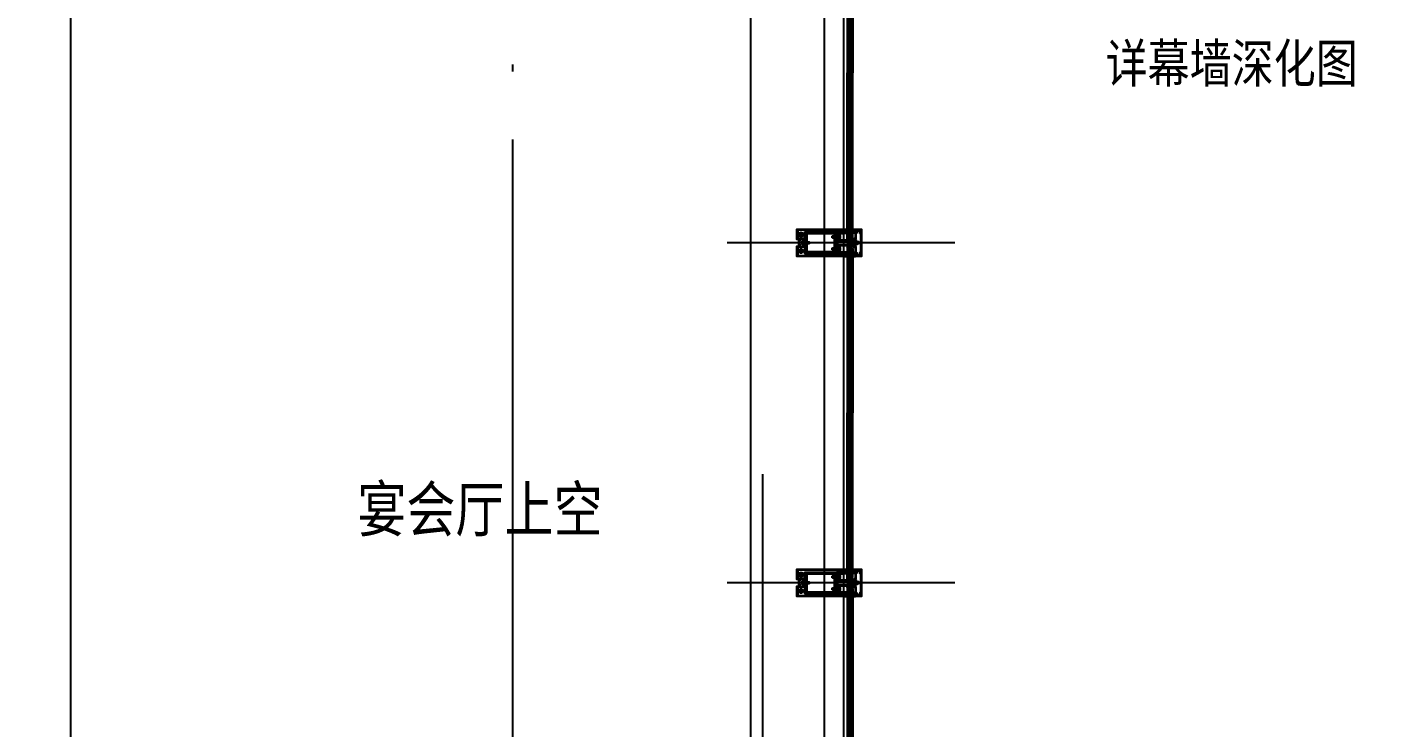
# Model space of a CAD drawing. Header units: millimetres. Extents: x 434053 to 1059003, y -2417481 to 936527.
# Drawn here: x 533379 to 537395, y -2238961 to -2236902 of the extents above; entities that cross this region are included whole.
import ezdxf

# ---------------------------------------------------------------- set-up
doc = ezdxf.new("R2010")
doc.units = ezdxf.units.MM
doc.header["$LTSCALE"] = 1000
doc.header["$MEASUREMENT"] = 0
for name, pattern in [('CENTER', [2, 1.25, -0.25, 0.25, -0.25]), ('CENTER2', [1.125, 0.75, -0.125, 0.125, -0.125]), ('DOTE', [2.42, 2, -0.2, 0.02, -0.2]), ('HIDDEN', [9.525, 6.35, -3.175])]:
    doc.linetypes.add(name, pattern=pattern)
doc.layers.get('Defpoints').update_dxf_attribs({"color": 6})
for name, color, linetype in [('ALUM-V', 11, 'Continuous'), ('AXIS', 3, 'Continuous'), ('DOTE', 16, 'DOTE'), ('ELASTOMER', 6, 'Continuous'), ('ELASTOMER-V', 241, 'Continuous'), ('ELASTROMER-V', 241, 'Continuous'), ('EXTRUSION1', 4, 'Continuous'), ('EXTRUSION2', 133, 'Continuous'), ('FASTENER', 191, 'Continuous'), ('GLASS', 1, 'Continuous'), ('GLASS-V', 11, 'Continuous'), ('GRID', 8, 'CENTER'), ('PUB_DIM', 83, 'Continuous'), ('PUB_TEXT', 7, 'Continuous'), ('SFC-ELASTOMER', 6, 'Continuous'), ('SFC-ELASTOMER-V', 241, 'Continuous'), ('SILICONE', 8, 'Continuous'), ('STEEL', 3, 'Continuous'), ('STEEL-V', 71, 'Continuous')]:
    doc.layers.add(name, color=color, linetype=linetype)
doc.styles.add('_TCH_DIM_T3', font='SIMPLEX', dxfattribs={"width": 0.705882, "bigfont": 'GBCBIG'})
doc.styles.add('宋体', font='', dxfattribs={"width": 0.8})
doc.styles.get('宋体').set_extended_font_data('SimSun')
doc.dimstyles.new('_TCH_ARCH&&50', dxfattribs={"dimtxt": 127.5, "dimasz": 50, "dimexe": 125, "dimexo": 150, "dimgap": 61.25, "dimtad": 1, "dimdec": 0, "dimzin": 0, "dimdsep": 46, "dimtxsty": '_TCH_DIM_T3', "dimblk": 'ARCHTICK', "dimcen": 0.09, "dimclrt": 7, "dimazin": 2, "dimtfac": 1, "dimtdec": 0, "dimtix": 1, "dimtmove": 2, "dimatfit": 3, "dimfxl": 1, "dimtolj": 1, "dimtzin": 0, "dimarcsym": 0})
pattern_1 = [(45, (-5.177405, -3.52174), (-0.04419417, 0.04419417), [])]
pattern_2 = [(360, (-14745.027, 107018.3311), (1.875, 1.082531755), [1.25, -2.5]), (120, (-14745.027, 107018.3311), (-1.875, 1.082531755), [1.25, -2.5]), (60, (-14745.027, 107018.3311), (9e-16, 2.16506351), [-2.5, 1.25])]
pattern_3 = [(307.5, (36474.7366, 21869.4615), (1.92682377, 0.06299336), [0, -1.52, 0, -1.7, 0, -1.625]), (277.5, (36474.7366, 21869.4615), (2.82214607, -1.7697767), [0, -0.82, 0, -1.37, 0, -0.525]), (237.5, (36474.7366, 21870.6915), (0.00565905, -3.11414186), [0, -0.5, 0, -1.8, 0, -2.35]), (227.5, (36474.7366, 21870.6915), (0.87767556, -3.0061266), [0, -0.25, 0, -1.18, 0, -1.35])]
pattern_4 = [(360, (-14745.027, 106018.3311), (1.875, 1.082531755), [1.25, -2.5]), (120, (-14745.027, 106018.3311), (-1.875, 1.082531755), [1.25, -2.5]), (60, (-14745.027, 106018.3311), (9e-16, 2.16506351), [-2.5, 1.25])]
pattern_5 = [(307.5, (36474.7366, 20869.4615), (1.92682377, 0.06299336), [0, -1.52, 0, -1.7, 0, -1.625]), (277.5, (36474.7366, 20869.4615), (2.82214607, -1.7697767), [0, -0.82, 0, -1.37, 0, -0.525]), (237.5, (36474.7366, 20870.6915), (0.00565905, -3.11414186), [0, -0.5, 0, -1.8, 0, -2.35]), (227.5, (36474.7366, 20870.6915), (0.87767556, -3.0061266), [0, -0.25, 0, -1.18, 0, -1.35])]

# ---------------------------------------------------------------- blocks, each defined once
blk = doc.blocks.new('*U532')
at = {"color": 0, "linetype": 'ByBlock'}
for p, q in [((-5.8, 6.4), (-5.8, 3.2)), ((-5.8, 3.2), (5.8, 3.2)), ((-4.3, 7.2), (4.3, 7.2)), ((-2.9, 6.4), (-2.9, 3.2)), ((-1.2, 1.6), (0, 3.2)), ((0, 1.6), (1.2, 3.2)), ((2.9, 6.4), (2.9, 3.2)), ((5.8, 6.4), (5.8, 3.2)), ((-3, -15.5), (-3, -10)), ((-3, -15.5), (-2, -16.5)), ((-3, -15.5), (3, -15.5)), ((2, -16.5), (-2, -16.5)), ((2, -16.5), (3, -15.5)), ((3, -15.5), (3, -10))]:
    blk.add_line(p, q, dxfattribs=at)
for points in [[(-6, 1.6), (6, 1.6), (6, 0), (-6, 0), (-6, 1.6)], [(-4.6, 3.2), (4.6, 3.2), (4.6, 1.6), (-4.6, 1.6), (-4.6, 3.2)]]:
    blk.add_lwpolyline(points, dxfattribs=at)
for centre, radius, start, end in [((-4.3, 5.5), 1.7, 32.0046, 147.9954), ((0, 1.6), 5.61, 59.0209, 120.9791), ((4.3, 5.5), 1.7, 32.0046, 147.9954)]:
    blk.add_arc(centre, radius, start, end, dxfattribs=at)
at = {"layer": 'FASTENER', "color": 0, "linetype": 'HIDDEN'}
for p, q in [((-3, -10), (-3, 0)), ((-2, -16.5), (-2, 0)), ((2, -16.5), (2, 0)), ((3, -10), (3, 0))]:
    blk.add_line(p, q, dxfattribs=at)
at = {"layer": 'GRID'}
blk.add_line((0, -19.1), (0, 10.4), dxfattribs=at)
blk = doc.blocks.new('20221108-LC01')
at = {"color": 0, "linetype": 'ByBlock'}
for points in [[(-3, -17.8, 1), (-3, -17.2), (-3, -8.8, 0.414214), (-3.5, -8.3), (-48, -8.3), (-48, -5.8), (-46, -5.8), (-46, -3.3), (-42.5, -3.3), (-42.5, -5.3), (-37, -5.3, 0.414214), (-36.5, -4.8), (-36.5, 4.7, 0.414214), (-37, 5.2), (-42.5, 5.2), (-42.5, 3.2), (-46, 3.2), (-46, 5.7), (-48, 5.7), (-48, 8.2), (-3.5, 8.2, 0.414214), (-3, 8.7), (-3, 17.2, 1), (-3, 17.8), (-3, 26.5, 0.414214), (-3.5, 27), (-20.5, 27), (-20.5, 29, -0.414214), (-19.5, 30), (-19.3, 30, -0.414214), (-19, 29.7), (-19, 29, 0.414214), (-18.5, 28.5), (-17.4, 28.5, 0.13052), (-17.1, 28.6), (-15.8, 29.4, 0.269143), (-15.5, 29.8), (-15.5, 34.2, 0.269143), (-15.8, 34.6), (-17.1, 35.4, 0.13052), (-17.4, 35.5), (-18.5, 35.5, 0.414214), (-19, 35), (-19, 34.3, -0.414214), (-19.3, 34), (-19.5, 34, -0.414214), (-20.5, 35), (-20.5, 37), (-6.3, 37, -0.414214), (-5.3, 36), (-5.3, 34, -1), (-7.3, 34, 0.414214), (-7.8, 34.5), (-12, 34.5, 0.414214), (-12.5, 34), (-12.5, 30.5, 0.414214), (-12, 30), (0, 30), (0, -30), (-12, -30, 0.414214), (-12.5, -30.5), (-12.5, -34, 0.414214), (-12, -34.5), (-7.8, -34.5, 0.414214), (-7.3, -34, -1), (-5.3, -34), (-5.3, -36, -0.414214), (-6.3, -37), (-20.5, -37), (-20.5, -35, -0.414214), (-19.5, -34), (-19.3, -34, -0.414214), (-19, -34.3), (-19, -35, 0.414214), (-18.5, -35.5), (-17.4, -35.5, 0.13052), (-17.1, -35.4), (-15.8, -34.6, 0.269143), (-15.5, -34.2), (-15.5, -29.8, 0.269143), (-15.8, -29.4), (-17.1, -28.6, 0.13052), (-17.4, -28.5), (-18.5, -28.5, 0.414214), (-19, -29), (-19, -29.7, -0.414214), (-19.3, -30), (-19.5, -30, -0.414214), (-20.5, -29), (-20.5, -27), (-3.5, -27, 0.414214), (-3, -26.5)], [(-3, -5.3, -0.414214), (-3.5, -5.8), (-32.5, -5.8, -0.414214), (-33, -5.3), (-33, 5.2, -0.414214), (-32.5, 5.7), (-3.5, 5.7, -0.414214), (-3, 5.2)]]:
    blk.add_lwpolyline(points, format="xyb", close=True, dxfattribs=at)
blk = doc.blocks.new('*U533')
at = {"layer": 'GLASS'}
for points in [[(483.7, 7.5), (1, 7.5), (0, 8.5), (0, 14.5), (1, 15.5), (483.7, 15.5)], [(483.7, 6), (1, 6), (0, 5), (0, -1), (1, -2), (483.7, -2)]]:
    blk.add_lwpolyline(points, dxfattribs=at)
at = {"layer": 'GLASS-V'}
for p, q in [((0, 13.5), (483.7, 13.5)), ((0, 11.5), (483.7, 11.5)), ((0, 9.5), (483.7, 9.5)), ((0, 4), (483.7, 4)), ((0, 2), (483.7, 2)), ((0, 0), (483.7, 0))]:
    blk.add_line(p, q, dxfattribs=at)
at = {"layer": 'GLASS-V', "linetype": 'HIDDEN', "const_width": 1.5}
blk.add_lwpolyline([(1, 6.7), (483.7, 6.7)], dxfattribs=at)
blk = doc.blocks.new('WP')
at = {"linetype": 'ByBlock'}
h = blk.add_hatch(dxfattribs=at)
h.set_pattern_fill('ANSI31', color=0, scale=0.5, style=0)
h.set_pattern_definition(pattern_1)
h.paths.add_polyline_path([(0, 1.25, 0.4142136), (-1.25, 0), (0, 0)])
h = blk.add_hatch(dxfattribs=at)
h.set_pattern_fill('ANSI31', color=0, scale=0.5, style=0)
h.set_pattern_definition(pattern_1)
h.paths.add_polyline_path([(0, -1.25, 0.4142136), (1.25, 0), (0, 0)])
at = {"color": 0, "linetype": 'ByBlock'}
for p, q in [((-2.45, 0), (2.45, 0)), ((0, -2.45), (0, 2.45))]:
    blk.add_line(p, q, dxfattribs=at)
blk.add_circle((0, 0), 1.25, dxfattribs=at)
blk = doc.blocks.new('*U530')
at = {"layer": 'ELASTOMER-V', "linetype": 'ByBlock'}
h = blk.add_hatch(dxfattribs=at)
h.set_pattern_fill('DOTS', color=256, scale=12, style=0)
h.set_pattern_definition([(0, (6, -2), (0.375, 0.75), [0, -0.75])])
edge = h.paths.add_edge_path()
edge.add_arc((1, -14.8), 1, 0, 90)
edge.add_line((1, -13.8), (-1, -13.8))
edge.add_arc((-1, -14.8), 1, 90, 180)
edge.add_line((-2, -14.8), (-5, -14.8))
edge.add_line((-5, -14.8), (-5, -4.8))
edge.add_line((-5, -4.8), (-2, -4.8))
edge.add_line((-2, -4.8), (-2, -3.1))
edge.add_line((-2, -3.1), (-2.4, -3.1))
edge.add_arc((-2.3, -2.6), 0.5, 140.4654, 270, ccw=False)
edge.add_line((-2.7, -2.3), (-1.2, -0.5))
edge.add_arc((-0.9, -0.8), 0.5, 90, 140.4654, ccw=False)
edge.add_line((-0.9, -0.3), (-0.8, -0.3))
edge.add_arc((0, 0), 0.813, 202.6199, 337.3801)
edge.add_line((0.8, -0.3), (0.9, -0.3))
edge.add_arc((0.9, -0.8), 0.5, 39.5346, 90, ccw=False)
edge.add_line((1.2, -0.5), (2.7, -2.3))
edge.add_arc((2.3, -2.6), 0.5, -90, 39.5346, ccw=False)
edge.add_line((2.3, -3.1), (2, -3.1))
edge.add_line((2, -3.1), (2, -4.8))
edge.add_line((2, -4.8), (8, -4.8))
edge.add_line((8, -4.8), (8, -14.8))
edge.add_line((8, -14.8), (2, -14.8))
edge = h.paths.add_edge_path(flags=16)
edge.add_line((1, -2.8), (1, -3.8))
edge.add_arc((0, -3.8), 1, -180, 0, ccw=False)
edge.add_line((-1, -3.8), (-1, -2.8))
edge.add_arc((0, -2.8), 1, 0, 180, ccw=False)
at = {"color": 0, "linetype": 'ByBlock'}
for points in [[(2, -14.8, 0.414214), (1, -13.8), (-1, -13.8, 0.414214), (-2, -14.8), (-5, -14.8), (-5, -4.8), (-2, -4.8), (-2, -3.1), (-2.4, -3.1, -0.634219), (-2.7, -2.3), (-1.2, -0.5, -0.223826), (-0.9, -0.3), (-0.8, -0.3, 0.666667), (0.8, -0.3), (0.9, -0.3, -0.223826), (1.2, -0.5), (2.7, -2.3, -0.634219), (2.3, -3.1), (2, -3.1), (2, -4.8), (8, -4.8), (8, -14.8)], [(1, -2.8), (1, -3.8, -1), (-1, -3.8), (-1, -2.8, -1)]]:
    blk.add_lwpolyline(points, format="xyb", close=True, dxfattribs=at)
blk = doc.blocks.new('M6.7')
at = {"color": 0, "linetype": 'ByBlock'}
for p, q in [((-5.8, 8.5), (-5.8, 4)), ((-4.3, 9.3), (4.3, 9.3)), ((-4.3, 3.2), (4.3, 3.2)), ((-3, 14), (-2, 15)), ((-3, 14), (-3, 9.3)), ((-3, 14), (3, 14)), ((-2.9, 8.5), (-2.9, 4)), ((2, 15), (-2, 15)), ((-1.2, 1.6), (0, 3.2)), ((0, 1.6), (1.2, 3.2)), ((2, 15), (3, 14)), ((2.9, 8.5), (2.9, 4)), ((3, 14), (3, 9.3)), ((5.8, 8.5), (5.8, 4))]:
    blk.add_line(p, q, dxfattribs=at)
at = {"color": 0, "linetype": 'HIDDEN'}
for p, q in [((-2, 15), (-2, 9.3)), ((2, 15), (2, 9.3))]:
    blk.add_line(p, q, dxfattribs=at)
at = {"color": 0, "linetype": 'ByBlock'}
for points in [[(-6, 1.6), (6, 1.6), (6, 0), (-6, 0), (-6, 1.6)], [(-4.6, 3.2), (4.6, 3.2), (4.6, 1.6), (-4.6, 1.6), (-4.6, 3.2)]]:
    blk.add_lwpolyline(points, dxfattribs=at)
for centre, radius, start, end in [((-4.3, 7.6), 1.7, 32.0046, 147.9954), ((-4.3, 4.9), 1.7, 212.0046, 327.9954), ((0, 3.7), 5.61, 59.0209, 120.9791), ((0, 8.8), 5.61, 239.0209, 300.9791), ((4.3, 7.6), 1.7, 32.0046, 147.9954), ((4.3, 4.9), 1.7, 212.0046, 327.9954)]:
    blk.add_arc(centre, radius, start, end, dxfattribs=at)
blk = doc.blocks.new('M6.8')
at = {"color": 0, "linetype": 'ByBlock'}
for p, q in [((-5, 3.2), (-5, 0)), ((-5, 0), (5, 0)), ((-2.5, 4), (2.5, 4)), ((0, 3.2), (0, 0)), ((5, 3.2), (5, 0))]:
    blk.add_line(p, q, dxfattribs=at)
for centre in [(-2.5, -0.30625), (2.5, -0.30625)]:
    blk.add_arc(centre, 4.30625, 54.51065675, 125.48934325, dxfattribs=at)
blk = doc.blocks.new('*U528')
at = {"layer": 'GRID'}
blk.add_line((0, -6.6), (0, 26.7), dxfattribs=at)
at = {"color": 0, "linetype": 'ByBlock'}
blk.add_blockref('M6.7', (0, 9), dxfattribs=at)
at = {"color": 0, "linetype": 'ByBlock', "xscale": -1, "rotation": 180}
blk.add_blockref('M6.8', (0, 0), dxfattribs=at)
blk = doc.blocks.new('*U542')
at = {"linetype": 'ByBlock', "ltscale": 20}
blk.add_hatch(color=0, dxfattribs=at).paths.add_polyline_path([(4.4, 0), (4.4, 0), (-4.4, 0), (-4.4, 0.9), (-4.2, 0.7), (4.2, 0.7), (4.4, 0.9)])
at = {"color": 0, "linetype": 'ByBlock'}
for p, q in [((-4.2, 0.7), (-4.2, 0.8)), ((-4.2, 0.7), (-4.2, 0.8)), ((4.2, 0.7), (-4.2, 0.7)), ((4.2, 0.7), (-4.2, 0.7)), ((-4, 0.9), (4, 0.9)), ((-1.5, 3.8), (-1.5, 1.1)), ((1.5, 3.8), (1.5, 1.1)), ((4.2, 0.8), (4.2, 0.7)), ((-2.1, -2.6), (-1.5, -2.8)), ((-1.5, -3.6), (-2.1, -3.7)), ((-2.1, -3.7), (2.1, -4.6)), ((-1.5, -5.3), (-2.1, -5.5)), ((-2.1, -5.5), (2.1, -6.4)), ((-1.5, -7.1), (-2.1, -7.2)), ((-2.1, -7.2), (2.1, -8.1)), ((-1.5, -8.9), (-2.1, -9)), ((-2.1, -9), (2.1, -9.9)), ((-1.5, -10.7), (-2.1, -10.8)), ((-2.1, -10.8), (2.1, -11.7)), ((-1.5, -12.5), (-2.1, -12.6)), ((-2.1, -12.6), (2.1, -13.5)), ((-1.5, -3.6), (-1.5, -2.8)), ((-1.5, -5.3), (-1.5, -4.5)), ((-1.5, -7.1), (-1.5, -6.3)), ((-1.5, -8.9), (-1.5, -8.1)), ((-1.5, -10.7), (-1.5, -9.9)), ((-1.5, -12.5), (-1.5, -11.7)), ((-1.5, -15.8), (-1.5, -13.4)), ((0, -17.2), (-1.5, -15.8)), ((-0.3, -16.9), (-0.9, -14.2)), ((-0.8, -3.1), (0.8, -3.4)), ((-0.8, -4.9), (0.8, -5.2)), ((-0.8, -6.6), (0.8, -7)), ((-0.8, -8.4), (0.8, -8.7)), ((-0.8, -10.2), (0.8, -10.5)), ((-0.8, -12), (0.8, -12.3)), ((1.5, -15.8), (-0.4, -13.9)), ((0, -17.2), (1.5, -15.8)), ((2.1, -2.6), (1.5, -2.8)), ((1.5, -2.8), (1.5, -3.8)), ((2.1, -4.6), (1.5, -4.7)), ((1.5, -4.7), (1.5, -5.5)), ((2.1, -6.4), (1.5, -6.5)), ((1.5, -6.5), (1.5, -7.3)), ((2.1, -8.1), (1.5, -8.3)), ((1.5, -8.3), (1.5, -9.1)), ((2.1, -9.9), (1.5, -10.1)), ((1.5, -10.1), (1.5, -10.9)), ((2.1, -11.7), (1.5, -11.8)), ((1.5, -11.8), (1.5, -12.7)), ((2.1, -13.5), (1.5, -13.6)), ((1.5, -13.6), (1.5, -15.8))]:
    blk.add_line(p, q, dxfattribs=at)
at = {"color": 0, "linetype": 'ByBlock', "ltscale": 20}
blk.add_lwpolyline([(4.4, 0), (4.4, 0), (-4.4, 0), (-4.4, 0), (-4.4, 0.9), (-4.2, 0.7), (4.2, 0.7), (4.4, 0.9)], close=True, dxfattribs=at)
at = {"color": 0, "linetype": 'ByBlock'}
for points in [[(-3.3, 1.3), (-3.3, 3.8, -0.275403), (-1.5, 3.8, -0.070161), (-0.2, 4)], [(3.3, 1.3), (3.3, 3.8, 0.272905), (1.5, 3.8, 0.070122), (0.2, 4)]]:
    blk.add_lwpolyline(points, format="xyb", dxfattribs=at)
blk.add_lwpolyline([(-2.4, 4), (-0.2, 4), (-0.2, 2.9), (0.2, 2.9), (0.2, 4), (2.4, 4)], dxfattribs=at)
for centre, radius, start, end in [((-2.6, -1.3), 2.68, 65.7907, 126.421), ((-2.6, -1.3), 2.68, 65.7907, 126.421), ((0, -3.3), 4.66, 71.3205, 108.8514), ((2.6, -1.3), 2.68, 53.6184, 114.201), ((-0.6, -14.2), 0.314, 50.35, 193.0276)]:
    blk.add_arc(centre, radius, start, end, dxfattribs=at)
at = {"layer": 'ALUM-V', "color": 0, "linetype": 'ByBlock'}
for p, q in [((-2.1, -2.6), (-2.1, 0)), ((2.1, -2.6), (2.1, 0)), ((-2.1, -2.6), (2.1, -2.6))]:
    blk.add_line(p, q, dxfattribs=at)
at = {"layer": 'GRID', "linetype": 'CENTER', "ltscale": 0.5}
blk.add_line((0, 4), (0, -17.2), dxfattribs=at)
blk = doc.blocks.new('6phs-h')
at = {"color": 9, "linetype": 'CENTER2'}
for p, q in [((-8, 0), (8, 0)), ((0, 8), (0, -8))]:
    blk.add_line(p, q, dxfattribs=at)
at = {"layer": 'FASTENER', "color": 0, "linetype": 'ByBlock'}
blk.add_lwpolyline([(-0.6, -1.6), (-0.6, -3), (0.6, -3), (0.6, -1.6, -0.414214), (1.6, -0.6), (3, -0.6), (3, 0.6), (1.6, 0.6, -0.414214), (0.6, 1.6), (0.6, 3), (-0.6, 3), (-0.6, 1.6, -0.414214), (-1.6, 0.6), (-3, 0.6), (-3, -0.6), (-1.6, -0.6, -0.414214)], format="xyb", close=True, dxfattribs=at)
blk.add_circle((0, 0), 6, dxfattribs=at)
at = {"layer": 'FASTENER', "color": 8, "linetype": 'HIDDEN', "ltscale": 0.5}
blk.add_circle((0, 0), 3, dxfattribs=at)
blk = doc.blocks.new('20220805-JT03')
at = {"layer": 'SFC-ELASTOMER-V', "linetype": 'ByBlock'}
h = blk.add_hatch(dxfattribs=at)
h.set_pattern_fill('DOTS', color=256, scale=12, style=0)
h.set_pattern_definition([(0, (6261.6926, 48236.8654), (0.375, 0.75), [0, -0.75])])
edge = h.paths.add_edge_path(flags=16)
edge.add_arc((0.3, 3.3), 0.5, 0.0029, 89.9971, ccw=False)
edge.add_line((0.8, 3.3), (0.8, 1.7))
edge.add_arc((0.3, 1.7), 0.5, 270.0222, 359.9778, ccw=False)
edge.add_line((0.3, 1.2), (-0.3, 1.2))
edge.add_arc((-0.3, 1.7), 0.5, 180.0232, 269.9768, ccw=False)
edge.add_line((-0.8, 1.7), (-0.8, 3.3))
edge.add_arc((-0.3, 3.3), 0.5, 90.0174, 179.9826, ccw=False)
edge.add_line((-0.3, 3.8), (0.3, 3.8))
edge = h.paths.add_edge_path(flags=16)
edge.add_arc((2.5, 5.3), 0.5, -90.0029, 0.0029, ccw=False)
edge.add_line((2.5, 4.8), (1.5, 4.8))
edge.add_arc((1.5, 5.3), 0.5, 180.0041, 269.9959, ccw=False)
edge.add_line((1, 5.3), (1, 6.4))
edge.add_arc((1.5, 6.4), 0.5, 90.0077, 179.9923, ccw=False)
edge.add_line((1.5, 6.9), (2.5, 6.9))
edge.add_arc((2.5, 6.4), 0.5, 0.0007, 89.9993, ccw=False)
edge.add_line((3, 6.4), (3, 5.3))
edge = h.paths.add_edge_path()
edge.add_line((-6.2, 2.3), (-6.2, 2.8))
edge.add_arc((-5.7, 2.8), 0.5, 90, 180, ccw=False)
edge.add_line((-5.7, 3.3), (-2.6, 3.3))
edge.add_arc((-2.1, 3.3), 0.5, 0.0568, 179.9432, ccw=False)
edge.add_line((-1.6, 3.3), (-1.6, 2))
edge.add_arc((-1.9, 2), 0.299, -90.1209, 0.1237, ccw=False)
edge.add_line((-1.9, 1.7), (-2, 1.7))
edge.add_arc((-2, 1.4), 0.3, 90.0993, 224.8865)
edge.add_line((-2.2, 1.2), (-1.2, 0.1))
edge.add_arc((-0.8, 0.5), 0.5, 225, 270)
edge.add_line((-0.8, 0), (0.8, 0))
edge.add_arc((0.8, 0.5), 0.5, 270, 315)
edge.add_line((1.2, 0.1), (2.2, 1.2))
edge.add_arc((2, 1.4), 0.3, 315.1093, 449.9036)
edge.add_line((2, 1.7), (1.9, 1.7))
edge.add_arc((1.9, 2), 0.3, 180.0698, 269.9273, ccw=False)
edge.add_line((1.6, 2), (1.6, 3.3))
edge.add_arc((2.1, 3.3), 0.5, 0.0563, 179.9437, ccw=False)
edge.add_line((2.6, 3.3), (4.7, 3.3))
edge.add_arc((4.7, 3.6), 0.299, 269.7711, 360.2319)
edge.add_line((5, 3.6), (5, 8.1))
edge.add_line((5, 8.1), (4.3, 9.1))
edge.add_arc((4, 8.9), 0.401, 29.9771, 149.8969)
edge.add_line((3.7, 9.1), (3.3, 8.3))
edge.add_arc((3, 8.5), 0.401, 210.1001, 330.0258, ccw=False)
edge.add_line((2.7, 8.3), (2.3, 9.1))
edge.add_arc((2, 8.9), 0.401, 29.9785, 149.8954)
edge.add_line((1.7, 9.1), (1.3, 8.3))
edge.add_arc((1, 8.5), 0.401, 210.101, 330.0249, ccw=False)
edge.add_line((0.7, 8.3), (0.3, 9.1))
edge.add_arc((0, 8.9), 0.401, 29.9785, 149.8954)
edge.add_line((-0.3, 9.1), (-0.7, 8.3))
edge.add_arc((-1, 8.5), 0.401, 210.101, 330.0249, ccw=False)
edge.add_line((-1.3, 8.3), (-1.7, 9.1))
edge.add_arc((-2, 8.9), 0.401, 29.9785, 149.8954)
edge.add_line((-2.3, 9.1), (-2.7, 8.3))
edge.add_arc((-3, 8.5), 0.401, 210.101, 330.0249, ccw=False)
edge.add_line((-3.3, 8.3), (-3.7, 9.1))
edge.add_arc((-4, 8.9), 0.414, 31.0429, 161.1746)
edge.add_line((-4.4, 9), (-4.4, 8.6))
edge.add_arc((-4.9, 8.6), 0.5, -127.8542, 0, ccw=False)
edge.add_line((-5.2, 8.2), (-6.5, 9.3))
edge.add_arc((-6.7, 9.1), 0.2, 52.1458, 90)
edge.add_line((-6.7, 9.3), (-6.8, 9.3))
edge.add_arc((-6.8, 9.1), 0.2, 90, 180)
edge.add_line((-7, 9.1), (-7, 2.1))
edge.add_arc((-6.7, 2.1), 0.337, 189.2553, 260.8901)
edge.add_line((-6.7, 1.8), (-6.7, 1.8))
edge.add_arc((-6.7, 2.3), 0.5, 270, 360)
edge = h.paths.add_edge_path(flags=16)
edge.add_arc((-2.5, 5.3), 0.5, 179.9971, 270.0029)
edge.add_line((-2.5, 4.8), (-1.5, 4.8))
edge.add_arc((-1.5, 5.3), 0.5, 270.0041, 359.9959)
edge.add_line((-1, 5.3), (-1, 6.4))
edge.add_arc((-1.5, 6.4), 0.5, 0.0077, 89.9923)
edge.add_line((-1.5, 6.9), (-2.5, 6.9))
edge.add_arc((-2.5, 6.4), 0.5, 90.0007, 179.9993)
edge.add_line((-3, 6.4), (-3, 5.3))
at = {"color": 0, "linetype": 'ByBlock'}
for points in [[(-6.2, 2.3), (-6.2, 2.8, -0.414214), (-5.7, 3.3), (-2.6, 3.3, -0.99901), (-1.6, 3.3), (-1.6, 2, -0.415465), (-1.9, 1.7), (-2, 1.7, 0.666836), (-2.2, 1.2), (-1.2, 0.1, 0.198912), (-0.8, 0), (0.8, 0, 0.198912), (1.2, 0.1), (2.2, 1.2, 0.666881), (2, 1.7), (1.9, 1.7, -0.413485), (1.6, 2), (1.6, 3.3, -0.999019), (2.6, 3.3), (4.7, 3.3, 0.416571), (5, 3.6), (5, 8.1), (4.3, 9.1, 0.576884), (3.7, 9.1), (3.3, 8.3, -0.576918), (2.7, 8.3), (2.3, 9.1, 0.576867), (1.7, 9.1), (1.3, 8.3, -0.576907), (0.7, 8.3), (0.3, 9.1, 0.576867), (-0.3, 9.1), (-0.7, 8.3, -0.576907), (-1.3, 8.3), (-1.7, 9.1, 0.576867), (-2.3, 9.1), (-2.7, 8.3, -0.576907), (-3.3, 8.3), (-3.7, 9.1, 0.637878), (-4.4, 9), (-4.4, 8.6, -0.623985), (-5.2, 8.2), (-6.5, 9.3, 0.166689), (-6.7, 9.3), (-6.8, 9.3, 0.414214), (-7, 9.1), (-7, 2.1, 0.323159), (-6.7, 1.8), (-6.7, 1.8, 0.414214)], [(-3, 5.3, 0.414244), (-2.5, 4.8), (-1.5, 4.8, 0.414172), (-1, 5.3), (-1, 6.4, 0.414135), (-1.5, 6.9), (-2.5, 6.9, 0.414207), (-3, 6.4)], [(0.3, 3.8, -0.414183), (0.8, 3.3), (0.8, 1.7, -0.413987), (0.3, 1.2), (-0.3, 1.2, -0.413976), (-0.8, 1.7), (-0.8, 3.3, -0.414036), (-0.3, 3.8)], [(3, 5.3, -0.414244), (2.5, 4.8), (1.5, 4.8, -0.414172), (1, 5.3), (1, 6.4, -0.414135), (1.5, 6.9), (2.5, 6.9, -0.414207), (3, 6.4)]]:
    blk.add_lwpolyline(points, format="xyb", close=True, dxfattribs=at)
blk = doc.blocks.new('A$C56EA6F4E')
at = {"layer": 'ELASTOMER-V'}
h = blk.add_hatch(dxfattribs=at)
h.set_pattern_fill('HONEY', color=256, scale=10, style=0)
h.set_pattern_definition(pattern_2)
edge = h.paths.add_edge_path()
edge.add_arc((10482.1, 16211.5), 4, 270, 450)
edge.add_line((10482.1, 16215.5), (10479.1, 16215.5))
edge.add_arc((10479.1, 16211.5), 4, 89.9946, 270.0054)
edge.add_line((10479.1, 16207.5), (10482.1, 16207.5))
h = blk.add_hatch(dxfattribs=at)
h.set_pattern_fill('HONEY', color=256, scale=10, style=0)
h.set_pattern_definition(pattern_2)
edge = h.paths.add_edge_path()
edge.add_arc((10482.1, 16187), 4, -90, 90, ccw=False)
edge.add_line((10482.1, 16183), (10479.1, 16183))
edge.add_arc((10479.1, 16187), 4, 89.9946, 270.0054, ccw=False)
edge.add_line((10479.1, 16191), (10482.1, 16191))
h = blk.add_hatch(dxfattribs=at)
h.set_pattern_fill('HONEY', color=256, scale=10, style=0)
h.set_pattern_definition(pattern_4)
edge = h.paths.add_edge_path()
edge.add_arc((10482.1, 15211.5), 4, 270, 450)
edge.add_line((10482.1, 15215.5), (10479.1, 15215.5))
edge.add_arc((10479.1, 15211.5), 4, 89.9946, 270.0054)
edge.add_line((10479.1, 15207.5), (10482.1, 15207.5))
h = blk.add_hatch(dxfattribs=at)
h.set_pattern_fill('HONEY', color=256, scale=10, style=0)
h.set_pattern_definition(pattern_4)
edge = h.paths.add_edge_path()
edge.add_arc((10482.1, 15187), 4, -90, 90, ccw=False)
edge.add_line((10482.1, 15183), (10479.1, 15183))
edge.add_arc((10479.1, 15187), 4, 89.9946, 270.0054, ccw=False)
edge.add_line((10479.1, 15191), (10482.1, 15191))
at = {"layer": 'SILICONE', "linetype": 'ByBlock'}
h = blk.add_hatch(dxfattribs=at)
h.set_pattern_fill('AR-SAND', color=256, angle=-90, style=0)
h.set_pattern_definition(pattern_3)
edge = h.paths.add_edge_path()
edge.add_line((10479.1, 16207.5), (10469.5, 16207.5))
edge.add_arc((10461.7, 16211.5), 8.78, -27.1141, 27.1141)
edge.add_line((10469.5, 16215.5), (10479.1, 16215.5))
edge.add_arc((10479.1, 16211.5), 4, 89.9946, 270.0054)
h = blk.add_hatch(dxfattribs=at)
h.set_pattern_fill('AR-SAND', color=256, angle=-90, style=0)
h.set_pattern_definition(pattern_3)
edge = h.paths.add_edge_path()
edge.add_line((10479.1, 16191), (10469.5, 16191))
edge.add_arc((10461.7, 16187), 8.78, 332.8859, 387.1141, ccw=False)
edge.add_line((10469.5, 16183), (10479.1, 16183))
edge.add_arc((10479.1, 16187), 4, 89.9946, 270.0054, ccw=False)
h = blk.add_hatch(dxfattribs=at)
h.set_pattern_fill('AR-SAND', color=256, angle=-90, style=0)
h.set_pattern_definition(pattern_5)
edge = h.paths.add_edge_path()
edge.add_line((10479.1, 15207.5), (10469.5, 15207.5))
edge.add_arc((10461.7, 15211.5), 8.78, -27.1141, 27.1141)
edge.add_line((10469.5, 15215.5), (10479.1, 15215.5))
edge.add_arc((10479.1, 15211.5), 4, 89.9946, 270.0054)
h = blk.add_hatch(dxfattribs=at)
h.set_pattern_fill('AR-SAND', color=256, angle=-90, style=0)
h.set_pattern_definition(pattern_5)
edge = h.paths.add_edge_path()
edge.add_line((10479.1, 15191), (10469.5, 15191))
edge.add_arc((10461.7, 15187), 8.78, 332.8859, 387.1141, ccw=False)
edge.add_line((10469.5, 15183), (10479.1, 15183))
edge.add_arc((10479.1, 15187), 4, 89.9946, 270.0054, ccw=False)
at = {"layer": 'STEEL-V', "linetype": 'ByBlock'}
h = blk.add_hatch(dxfattribs=at)
h.set_pattern_fill('GEOL7', color=256, scale=25, angle=90, style=0, pattern_type=2)
h.set_pattern_definition([(225, (92180.5345, 100319.6935), (-2e-15, -12.5016479), [25]), (225, (92180.5345, 100322.8185), (-2e-15, -12.5016479), [25])])
edge = h.paths.add_edge_path(flags=16)
edge.add_line((10522.5, 16175.3), (10522.5, 16223.3))
edge.add_arc((10524.5, 16223.3), 2, 90, 180, ccw=False)
edge.add_line((10524.5, 16225.3), (10602.5, 16225.3))
edge.add_arc((10602.5, 16223.3), 2, 0, 90, ccw=False)
edge.add_line((10604.5, 16223.3), (10604.5, 16175.3))
edge.add_arc((10602.5, 16175.3), 2, -90, 0, ccw=False)
edge.add_line((10602.5, 16173.3), (10524.5, 16173.3))
edge.add_arc((10524.5, 16175.3), 2, 180, 270, ccw=False)
edge = h.paths.add_edge_path()
edge.add_line((10518.5, 16175.3), (10518.5, 16223.3))
edge.add_arc((10524.5, 16223.3), 6, 90, 180, ccw=False)
edge.add_line((10524.5, 16229.3), (10602.5, 16229.3))
edge.add_arc((10602.5, 16223.3), 6, 0, 90, ccw=False)
edge.add_line((10608.5, 16223.3), (10608.5, 16175.3))
edge.add_arc((10602.5, 16175.3), 6, -90, 0, ccw=False)
edge.add_line((10602.5, 16169.3), (10524.5, 16169.3))
edge.add_arc((10524.5, 16175.3), 6, 180, 270, ccw=False)
h = blk.add_hatch(dxfattribs=at)
h.set_pattern_fill('GEOL7', color=256, scale=25, angle=90, style=0, pattern_type=2)
h.set_pattern_definition([(225, (92180.5345, 99319.6935), (-2e-15, -12.5016479), [25]), (225, (92180.5345, 99322.8185), (-2e-15, -12.5016479), [25])])
edge = h.paths.add_edge_path(flags=16)
edge.add_line((10522.5, 15175.3), (10522.5, 15223.3))
edge.add_arc((10524.5, 15223.3), 2, 90, 180, ccw=False)
edge.add_line((10524.5, 15225.3), (10602.5, 15225.3))
edge.add_arc((10602.5, 15223.3), 2, 0, 90, ccw=False)
edge.add_line((10604.5, 15223.3), (10604.5, 15175.3))
edge.add_arc((10602.5, 15175.3), 2, -90, 0, ccw=False)
edge.add_line((10602.5, 15173.3), (10524.5, 15173.3))
edge.add_arc((10524.5, 15175.3), 2, 180, 270, ccw=False)
edge = h.paths.add_edge_path()
edge.add_line((10518.5, 15175.3), (10518.5, 15223.3))
edge.add_arc((10524.5, 15223.3), 6, 90, 180, ccw=False)
edge.add_line((10524.5, 15229.3), (10602.5, 15229.3))
edge.add_arc((10602.5, 15223.3), 6, 0, 90, ccw=False)
edge.add_line((10608.5, 15223.3), (10608.5, 15175.3))
edge.add_arc((10602.5, 15175.3), 6, -90, 0, ccw=False)
edge.add_line((10602.5, 15169.3), (10524.5, 15169.3))
edge.add_arc((10524.5, 15175.3), 6, 180, 270, ccw=False)
at = {"layer": 'ALUM-V'}
for p, q in [((10496, 18199.3), (10496, 9199.3)), ((10768.5, 9199.3), (10768.5, 18199.3))]:
    blk.add_line(p, q, dxfattribs=at)
at = {"layer": 'ALUM-V', "linetype": 'HIDDEN'}
for points in [[(10611.5, 16212.3), (10611.5, 16231.3), (10513.7, 16231.3)], [(10611.5, 16186.3), (10611.5, 16167.3), (10513.7, 16167.3)], [(10611.5, 15212.3), (10611.5, 15231.3), (10513.7, 15231.3)], [(10611.5, 15186.3), (10611.5, 15167.3), (10513.7, 15167.3)]]:
    blk.add_lwpolyline(points, dxfattribs=at)
at = {"layer": 'ELASTOMER'}
for points in [[(10482.1, 16207.5, 1), (10482.1, 16215.5), (10479.1, 16215.5, 1.000094), (10479.1, 16207.5)], [(10482.1, 16191, -1), (10482.1, 16183), (10479.1, 16183, -1.000094), (10479.1, 16191)], [(10482.1, 15207.5, 1), (10482.1, 15215.5), (10479.1, 15215.5, 1.000094), (10479.1, 15207.5)], [(10482.1, 15191, -1), (10482.1, 15183), (10479.1, 15183, -1.000094), (10479.1, 15191)]]:
    blk.add_lwpolyline(points, format="xyb", close=True, dxfattribs=at)
at = {"layer": 'ELASTROMER-V', "linetype": 'HIDDEN'}
for p, q in [((10470.5, 16207.5), (10486, 16215.5)), ((10470.5, 15207.5), (10486, 15215.5))]:
    blk.add_line(p, q, dxfattribs=at)
for points in [[(10518.5, 16229.3), (10518.5, 16169.3), (10516.5, 16169.3), (10516.5, 16229.3)], [(10470.5, 16215.5), (10470.5, 16207.5), (10486, 16207.5), (10486, 16215.5)], [(10611.5, 16212.3), (10611.5, 16186.3), (10608.5, 16186.3), (10608.5, 16212.3)], [(10518.5, 15229.3), (10518.5, 15169.3), (10516.5, 15169.3), (10516.5, 15229.3)], [(10470.5, 15215.5), (10470.5, 15207.5), (10486, 15207.5), (10486, 15215.5)], [(10611.5, 15212.3), (10611.5, 15186.3), (10608.5, 15186.3), (10608.5, 15212.3)]]:
    blk.add_lwpolyline(points, close=True, dxfattribs=at)
at = {"layer": 'EXTRUSION1'}
for points in [[(10460.7, 16159.3, 0.414214), (10461, 16159.6), (10461, 16160.4, 0.315299), (10460.6, 16160.9), (10458.3, 16161.8, 0.087489), (10458.2, 16161.8), (10457.7, 16161.8, 0.198912), (10457.3, 16161.6), (10456.5, 16160.8, -0.198912), (10456.4, 16160.8), (10454.1, 16160.8, 0.127017), (10454, 16160.7, -0.258199), (10453, 16160.7, 0.127017), (10452.9, 16160.8), (10445.5, 16160.8, -0.414214), (10445, 16161.3), (10445, 16169.9, -0.414214), (10445.5, 16170.4), (10447.5, 16170.4), (10448.5, 16170.9), (10448.5, 16170.9, 0.414214), (10448, 16171.4), (10445.5, 16171.4, -0.414214), (10445, 16171.9), (10445, 16226.6, -0.414214), (10445.5, 16227.1), (10448, 16227.1, 0.414214), (10448.5, 16227.6), (10447.5, 16228.1), (10445.5, 16228.1, -0.414214), (10445, 16228.6), (10445, 16237.3, -0.414214), (10445.5, 16237.8), (10452.9, 16237.8, 0.127017), (10453, 16237.8, -0.258199), (10454, 16237.8, 0.127017), (10454.1, 16237.8), (10456.4, 16237.8, -0.198912), (10456.5, 16237.7), (10457.3, 16236.9, 0.198912), (10457.7, 16236.8), (10458.2, 16236.8, 0.087489), (10458.3, 16236.8), (10460.6, 16237.6, 0.315299), (10461, 16238.1), (10461, 16239, 0.414214), (10460.7, 16239.3), (10443.5, 16239.3), (10443.5, 16159.3)], [(10626.5, 16205.8), (10627.5, 16206.8), (10627.5, 16209, -0.414214), (10627.8, 16209.3), (10633.5, 16209.3), (10633.5, 16239.3), (10496, 16239.3), (10496, 16237.7, 0.399656), (10496.4, 16237.2), (10506, 16236.8), (10510.7, 16236.8, -0.414214), (10511.2, 16236.3), (10511.2, 16232.8, -0.414214), (10510.7, 16232.3), (10506.2, 16232.3), (10504.7, 16231.3), (10504.7, 16230.3, 0.414214), (10505.2, 16229.8), (10513.2, 16229.8, 0.414214), (10513.7, 16230.3), (10513.7, 16236.3, -0.414214), (10514.2, 16236.8), (10630, 16236.8, -0.414214), (10630.5, 16236.3), (10630.5, 16212.8, -0.414214), (10630, 16212.3), (10611.5, 16212.3), (10611.5, 16186.3), (10630, 16186.3, -0.414214), (10630.5, 16185.8), (10630.5, 16162.3, -0.414214), (10630, 16161.8), (10514.2, 16161.8, -0.414214), (10513.7, 16162.3), (10513.7, 16168.3, 0.414214), (10513.2, 16168.8), (10505.2, 16168.8, 0.414214), (10504.7, 16168.3), (10504.7, 16167.3), (10506.2, 16166.3), (10510.7, 16166.3, -0.414214), (10511.2, 16165.8), (10511.2, 16162.3, -0.414214), (10510.7, 16161.8), (10506, 16161.8), (10496.4, 16161.3, 0.399656), (10496, 16160.8), (10496, 16159.3), (10633.5, 16159.3), (10633.5, 16189.3), (10627.8, 16189.3, -0.414214), (10627.5, 16189.6), (10627.5, 16191.8), (10626.5, 16192.8), (10626, 16192.8, 0.414214), (10625.5, 16192.3), (10625.5, 16189.6, -0.414214), (10625.2, 16189.3), (10615, 16189.3, -0.414214), (10614.5, 16189.8), (10614.5, 16199, -1), (10614.5, 16199.6), (10614.5, 16208.8, -0.414214), (10615, 16209.3), (10625.2, 16209.3, -0.414214), (10625.5, 16209), (10625.5, 16206.3, 0.414214), (10626, 16205.8)], [(10623.8, 16193.8), (10627.2, 16193.8, 0.414214), (10627.5, 16194.1), (10627.5, 16204.5, 0.414214), (10627.2, 16204.8), (10623.8, 16204.8, -0.414214), (10623.5, 16205.1), (10623.5, 16205.1, -0.284079), (10623.6, 16205.3), (10625.2, 16206.1, -0.386472), (10625.5, 16206, 0.25841), (10626, 16205.8), (10627.2, 16205.8, 0.414214), (10627.5, 16206.1), (10627.5, 16208.5, -0.414214), (10627.8, 16208.8), (10628.5, 16208.8), (10628.5, 16189.8), (10627.8, 16189.8, -0.414214), (10627.5, 16190.1), (10627.5, 16192.5, 0.414214), (10627.2, 16192.8), (10626, 16192.8, 0.25841), (10625.5, 16192.5, -0.386472), (10625.2, 16192.4), (10623.6, 16193.2, -0.284079), (10623.5, 16193.5), (10623.5, 16193.5, -0.414214)], [(10460.7, 15159.3, 0.414214), (10461, 15159.6), (10461, 15160.4, 0.315299), (10460.6, 15160.9), (10458.3, 15161.8, 0.087489), (10458.2, 15161.8), (10457.7, 15161.8, 0.198912), (10457.3, 15161.6), (10456.5, 15160.8, -0.198912), (10456.4, 15160.8), (10454.1, 15160.8, 0.127017), (10454, 15160.7, -0.258199), (10453, 15160.7, 0.127017), (10452.9, 15160.8), (10445.5, 15160.8, -0.414214), (10445, 15161.3), (10445, 15169.9, -0.414214), (10445.5, 15170.4), (10447.5, 15170.4), (10448.5, 15170.9), (10448.5, 15170.9, 0.414214), (10448, 15171.4), (10445.5, 15171.4, -0.414214), (10445, 15171.9), (10445, 15226.6, -0.414214), (10445.5, 15227.1), (10448, 15227.1, 0.414214), (10448.5, 15227.6), (10447.5, 15228.1), (10445.5, 15228.1, -0.414214), (10445, 15228.6), (10445, 15237.3, -0.414214), (10445.5, 15237.8), (10452.9, 15237.8, 0.127017), (10453, 15237.8, -0.258199), (10454, 15237.8, 0.127017), (10454.1, 15237.8), (10456.4, 15237.8, -0.198912), (10456.5, 15237.7), (10457.3, 15236.9, 0.198912), (10457.7, 15236.8), (10458.2, 15236.8, 0.087489), (10458.3, 15236.8), (10460.6, 15237.6, 0.315299), (10461, 15238.1), (10461, 15239, 0.414214), (10460.7, 15239.3), (10443.5, 15239.3), (10443.5, 15159.3)], [(10626.5, 15205.8), (10627.5, 15206.8), (10627.5, 15209, -0.414214), (10627.8, 15209.3), (10633.5, 15209.3), (10633.5, 15239.3), (10496, 15239.3), (10496, 15237.7, 0.399656), (10496.4, 15237.2), (10506, 15236.8), (10510.7, 15236.8, -0.414214), (10511.2, 15236.3), (10511.2, 15232.8, -0.414214), (10510.7, 15232.3), (10506.2, 15232.3), (10504.7, 15231.3), (10504.7, 15230.3, 0.414214), (10505.2, 15229.8), (10513.2, 15229.8, 0.414214), (10513.7, 15230.3), (10513.7, 15236.3, -0.414214), (10514.2, 15236.8), (10630, 15236.8, -0.414214), (10630.5, 15236.3), (10630.5, 15212.8, -0.414214), (10630, 15212.3), (10611.5, 15212.3), (10611.5, 15186.3), (10630, 15186.3, -0.414214), (10630.5, 15185.8), (10630.5, 15162.3, -0.414214), (10630, 15161.8), (10514.2, 15161.8, -0.414214), (10513.7, 15162.3), (10513.7, 15168.3, 0.414214), (10513.2, 15168.8), (10505.2, 15168.8, 0.414214), (10504.7, 15168.3), (10504.7, 15167.3), (10506.2, 15166.3), (10510.7, 15166.3, -0.414214), (10511.2, 15165.8), (10511.2, 15162.3, -0.414214), (10510.7, 15161.8), (10506, 15161.8), (10496.4, 15161.3, 0.399656), (10496, 15160.8), (10496, 15159.3), (10633.5, 15159.3), (10633.5, 15189.3), (10627.8, 15189.3, -0.414214), (10627.5, 15189.6), (10627.5, 15191.8), (10626.5, 15192.8), (10626, 15192.8, 0.414214), (10625.5, 15192.3), (10625.5, 15189.6, -0.414214), (10625.2, 15189.3), (10615, 15189.3, -0.414214), (10614.5, 15189.8), (10614.5, 15199, -1), (10614.5, 15199.6), (10614.5, 15208.8, -0.414214), (10615, 15209.3), (10625.2, 15209.3, -0.414214), (10625.5, 15209), (10625.5, 15206.3, 0.414214), (10626, 15205.8)], [(10623.8, 15193.8), (10627.2, 15193.8, 0.414214), (10627.5, 15194.1), (10627.5, 15204.5, 0.414214), (10627.2, 15204.8), (10623.8, 15204.8, -0.414214), (10623.5, 15205.1), (10623.5, 15205.1, -0.284079), (10623.6, 15205.3), (10625.2, 15206.1, -0.386472), (10625.5, 15206, 0.25841), (10626, 15205.8), (10627.2, 15205.8, 0.414214), (10627.5, 15206.1), (10627.5, 15208.5, -0.414214), (10627.8, 15208.8), (10628.5, 15208.8), (10628.5, 15189.8), (10627.8, 15189.8, -0.414214), (10627.5, 15190.1), (10627.5, 15192.5, 0.414214), (10627.2, 15192.8), (10626, 15192.8, 0.25841), (10625.5, 15192.5, -0.386472), (10625.2, 15192.4), (10623.6, 15193.2, -0.284079), (10623.5, 15193.5), (10623.5, 15193.5, -0.414214)]]:
    blk.add_lwpolyline(points, format="xyb", close=True, dxfattribs=at)
at = {"layer": 'EXTRUSION2'}
for points in [[(10455, 16235.6), (10447.2, 16231.1, 0.267949), (10447, 16230.7), (10447, 16228.6, -1), (10447, 16228.1), (10446, 16228.1, -0.414214), (10445.5, 16228.6), (10445.5, 16231.5, -0.267949), (10445.7, 16232), (10455.1, 16237.4, -0.131652), (10455.4, 16237.5), (10456.6, 16237.5, -0.198912), (10456.9, 16237.3), (10457.3, 16236.9, 0.198912), (10457.7, 16236.8), (10458.8, 16236.8, 0.087489), (10458.9, 16236.8), (10461.1, 16237.6, 0.315299), (10461.5, 16238.1), (10461.5, 16238.5), (10462, 16238.5, -0.414214), (10462.5, 16238), (10462.5, 16234.8, -0.414173), (10462, 16234.3), (10461.5, 16234.3), (10461.5, 16235.3), (10460.2, 16235.3, 0.198915), (10459.8, 16235.1), (10459.1, 16234.4, 0.19891), (10459, 16234.1), (10459, 16230.5, 0.198912), (10459.1, 16230.1), (10459.8, 16229.4, 0.198912), (10460.2, 16229.3), (10461.5, 16229.3), (10461.5, 16230.3), (10462, 16230.3, -0.414284), (10462.5, 16229.8), (10462.5, 16213.3, 0.267949), (10462.7, 16212.8), (10468.2, 16209.7, -0.267949), (10468.5, 16209.2), (10468.5, 16204.5), (10469.5, 16204.5), (10469.5, 16194), (10468.5, 16194), (10468.5, 16189.3, -0.267949), (10468.2, 16188.9), (10462.7, 16185.7, 0.267949), (10462.5, 16185.3), (10462.5, 16168.8, -0.414284), (10462, 16168.3), (10461.5, 16168.3), (10461.5, 16169.3), (10460.2, 16169.3, 0.198912), (10459.8, 16169.1), (10459.1, 16168.4, 0.198912), (10459, 16168.1), (10459, 16164.5, 0.19891), (10459.1, 16164.1), (10459.8, 16163.4, 0.198915), (10460.2, 16163.3), (10461.5, 16163.3), (10461.5, 16164.3), (10462, 16164.3, -0.414173), (10462.5, 16163.8), (10462.5, 16160.6, -0.414214), (10462, 16160.1), (10461.5, 16160.1), (10461.5, 16160.5, 0.315299), (10461.1, 16160.9), (10458.9, 16161.7, 0.087489), (10458.8, 16161.8), (10457.7, 16161.8, 0.198912), (10457.3, 16161.6), (10456.9, 16161.2, -0.198912), (10456.6, 16161.1), (10455.4, 16161.1, -0.131652), (10455.1, 16161.1), (10445.7, 16166.6, -0.267949), (10445.5, 16167), (10445.5, 16169.9, -0.414214), (10446, 16170.4), (10447, 16170.4, -1), (10447, 16169.9), (10447, 16167.9, 0.267949), (10447.2, 16167.4), (10455, 16163, 0.57735), (10456.5, 16163.8), (10456.5, 16169.1, -0.198912), (10456.6, 16169.4), (10459.3, 16172.2, 0.198912), (10459.5, 16172.5), (10459.5, 16187.6, -0.267949), (10459.7, 16188), (10464.7, 16190.9, 0.267949), (10465, 16191.3), (10465, 16198.8, 1), (10465, 16199.8), (10465, 16207.2, 0.267949), (10464.7, 16207.6), (10459.7, 16210.5, -0.267949), (10459.5, 16211), (10459.5, 16226, 0.198912), (10459.3, 16226.4), (10456.6, 16229.1, -0.198912), (10456.5, 16229.4), (10456.5, 16234.7, 0.57735)], [(10455, 15235.6), (10447.2, 15231.1, 0.267949), (10447, 15230.7), (10447, 15228.6, -1), (10447, 15228.1), (10446, 15228.1, -0.414214), (10445.5, 15228.6), (10445.5, 15231.5, -0.267949), (10445.7, 15232), (10455.1, 15237.4, -0.131652), (10455.4, 15237.5), (10456.6, 15237.5, -0.198912), (10456.9, 15237.3), (10457.3, 15236.9, 0.198912), (10457.7, 15236.8), (10458.8, 15236.8, 0.087489), (10458.9, 15236.8), (10461.1, 15237.6, 0.315299), (10461.5, 15238.1), (10461.5, 15238.5), (10462, 15238.5, -0.414214), (10462.5, 15238), (10462.5, 15234.8, -0.414173), (10462, 15234.3), (10461.5, 15234.3), (10461.5, 15235.3), (10460.2, 15235.3, 0.198915), (10459.8, 15235.1), (10459.1, 15234.4, 0.19891), (10459, 15234.1), (10459, 15230.5, 0.198912), (10459.1, 15230.1), (10459.8, 15229.4, 0.198912), (10460.2, 15229.3), (10461.5, 15229.3), (10461.5, 15230.3), (10462, 15230.3, -0.414284), (10462.5, 15229.8), (10462.5, 15213.3, 0.267949), (10462.7, 15212.8), (10468.2, 15209.7, -0.267949), (10468.5, 15209.2), (10468.5, 15204.5), (10469.5, 15204.5), (10469.5, 15194), (10468.5, 15194), (10468.5, 15189.3, -0.267949), (10468.2, 15188.9), (10462.7, 15185.7, 0.267949), (10462.5, 15185.3), (10462.5, 15168.8, -0.414284), (10462, 15168.3), (10461.5, 15168.3), (10461.5, 15169.3), (10460.2, 15169.3, 0.198912), (10459.8, 15169.1), (10459.1, 15168.4, 0.198912), (10459, 15168.1), (10459, 15164.5, 0.19891), (10459.1, 15164.1), (10459.8, 15163.4, 0.198915), (10460.2, 15163.3), (10461.5, 15163.3), (10461.5, 15164.3), (10462, 15164.3, -0.414173), (10462.5, 15163.8), (10462.5, 15160.6, -0.414214), (10462, 15160.1), (10461.5, 15160.1), (10461.5, 15160.5, 0.315299), (10461.1, 15160.9), (10458.9, 15161.7, 0.087489), (10458.8, 15161.8), (10457.7, 15161.8, 0.198912), (10457.3, 15161.6), (10456.9, 15161.2, -0.198912), (10456.6, 15161.1), (10455.4, 15161.1, -0.131652), (10455.1, 15161.1), (10445.7, 15166.6, -0.267949), (10445.5, 15167), (10445.5, 15169.9, -0.414214), (10446, 15170.4), (10447, 15170.4, -1), (10447, 15169.9), (10447, 15167.9, 0.267949), (10447.2, 15167.4), (10455, 15163, 0.57735), (10456.5, 15163.8), (10456.5, 15169.1, -0.198912), (10456.6, 15169.4), (10459.3, 15172.2, 0.198912), (10459.5, 15172.5), (10459.5, 15187.6, -0.267949), (10459.7, 15188), (10464.7, 15190.9, 0.267949), (10465, 15191.3), (10465, 15198.8, 1), (10465, 15199.8), (10465, 15207.2, 0.267949), (10464.7, 15207.6), (10459.7, 15210.5, -0.267949), (10459.5, 15211), (10459.5, 15226, 0.198912), (10459.3, 15226.4), (10456.6, 15229.1, -0.198912), (10456.5, 15229.4), (10456.5, 15234.7, 0.57735)]]:
    blk.add_lwpolyline(points, format="xyb", close=True, dxfattribs=at)
at = {"layer": 'GRID'}
for p, q in [((10168.5, 16199.3), (10838.5, 16199.3)), ((10168.5, 15199.3), (10838.5, 15199.3))]:
    blk.add_line(p, q, dxfattribs=at)
at = {"layer": 'SILICONE'}
for points in [[(10479.1, 16207.5), (10469.5, 16207.5), (10469.5, 16207.5, 0.241132), (10469.5, 16215.5), (10479.1, 16215.5, 1.000094)], [(10479.1, 16191), (10469.5, 16191), (10469.5, 16191, -0.241132), (10469.5, 16183), (10479.1, 16183, -1.000094)], [(10479.1, 15207.5), (10469.5, 15207.5), (10469.5, 15207.5, 0.241132), (10469.5, 15215.5), (10479.1, 15215.5, 1.000094)], [(10479.1, 15191), (10469.5, 15191), (10469.5, 15191, -0.241132), (10469.5, 15183), (10479.1, 15183, -1.000094)]]:
    blk.add_lwpolyline(points, format="xyb", close=True, dxfattribs=at)
at = {"layer": 'STEEL'}
for points in [[(10518.5, 16175.3), (10518.5, 16223.3, -0.414214), (10524.5, 16229.3), (10602.5, 16229.3, -0.414214), (10608.5, 16223.3), (10608.5, 16175.3, -0.414214), (10602.5, 16169.3), (10524.5, 16169.3, -0.414214)], [(10522.5, 16175.3), (10522.5, 16223.3, -0.414214), (10524.5, 16225.3), (10602.5, 16225.3, -0.414214), (10604.5, 16223.3), (10604.5, 16175.3, -0.414214), (10602.5, 16173.3), (10524.5, 16173.3, -0.414214)], [(10518.5, 15175.3), (10518.5, 15223.3, -0.414214), (10524.5, 15229.3), (10602.5, 15229.3, -0.414214), (10608.5, 15223.3), (10608.5, 15175.3, -0.414214), (10602.5, 15169.3), (10524.5, 15169.3, -0.414214)], [(10522.5, 15175.3), (10522.5, 15223.3, -0.414214), (10524.5, 15225.3), (10602.5, 15225.3, -0.414214), (10604.5, 15223.3), (10604.5, 15175.3, -0.414214), (10602.5, 15173.3), (10524.5, 15173.3, -0.414214)]]:
    blk.add_lwpolyline(points, format="xyb", close=True, dxfattribs=at)
at = {"layer": 'STEEL-V', "linetype": 'HIDDEN'}
blk.add_lwpolyline([(10553.5, 18249.3), (10553.5, 9169.3), (10733.5, 9169.3), (10733.5, 18249.3)], dxfattribs=at)
at = {"color": 0, "linetype": 'ByBlock', "extrusion": (0, 0, -1), "xscale": -1, "zscale": -1, "rotation": 90}
for p in [(-10470.5, 17183), (-10470.5, 16183), (-10470.5, 15183)]:
    blk.add_blockref('*U533', p, dxfattribs=at)
at = {"color": 0, "linetype": 'ByBlock', "xscale": -1, "rotation": 270}
for p in [(10470.5, 16215.5), (10470.5, 15215.5)]:
    blk.add_blockref('*U533', p, dxfattribs=at)
at = {"extrusion": (0, 0, -1), "xscale": -1, "zscale": -1}
for p in [(-10468.5, 16199.3), (-10468.5, 15199.3)]:
    blk.add_blockref('WP', p, dxfattribs=at)
at = {"layer": 'ELASTOMER', "xscale": -1, "rotation": 270}
for p in [(10500.8, 16231.3), (10500.8, 15231.3)]:
    blk.add_blockref('*U530', p, dxfattribs=at)
at = {"layer": 'ELASTOMER', "extrusion": (0, 0, -1), "xscale": -1, "zscale": -1, "rotation": 90}
for p in [(-10500.8, 16167.3), (-10500.8, 15167.3)]:
    blk.add_blockref('*U530', p, dxfattribs=at)
at = {"layer": 'EXTRUSION1', "extrusion": (0, 0, -1), "xscale": -1, "zscale": -1}
for p in [(-10516.5, 16199.3), (-10516.5, 15199.3)]:
    blk.add_blockref('20221108-LC01', p, dxfattribs=at)
at = {"layer": 'FASTENER', "extrusion": (0, 0, -1), "xscale": -1, "zscale": -1, "rotation": 270}
for name, p in [('6phs-h', (-10621.5, 16223.3)), ('*U532', (-10513.5, 16181.8)), ('6phs-h', (-10621.5, 15223.3)), ('*U532', (-10513.5, 15181.8))]:
    blk.add_blockref(name, p, dxfattribs=at)
at = {"layer": 'FASTENER'}
for name, p, xscale, rotation in [('*U528', (10474, 16199.3), -1.000000000000001, 90), ('*U532', (10513.5, 16216.8), -1.000000000000001, 90), ('6phs-h', (10621.5, 16175.3), -0.9999999999999994, 89.99941952021678), ('*U532', (10513.5, 15216.8), -1.000000000000001, 90), ('*U528', (10474, 15199.3), -1.000000000000001, 90), ('6phs-h', (10621.5, 15175.3), -0.9999999999999994, 89.99941952021678)]:
    blk.add_blockref(name, p, dxfattribs=dict(at, xscale=xscale, rotation=rotation))
at = {"layer": 'FASTENER', "extrusion": (0, 0, -1), "xscale": -1.142857142857143, "yscale": 1.142857142857143, "zscale": -1.142857142857143, "rotation": 90}
for p in [(-10614.5, 16199.3), (-10614.5, 15199.3)]:
    blk.add_blockref('*U542', p, dxfattribs=at)
at = {"layer": 'SFC-ELASTOMER', "extrusion": (0, 0, -1), "xscale": -1, "zscale": -1, "rotation": 90}
for p in [(-10459.2, 16232.3), (-10459.2, 15232.3)]:
    blk.add_blockref('20220805-JT03', p, dxfattribs=at)
at = {"layer": 'SFC-ELASTOMER', "xscale": -1, "rotation": 270}
for p in [(10459.2, 16166.3), (10459.2, 15166.3)]:
    blk.add_blockref('20220805-JT03', p, dxfattribs=at)
blk = doc.blocks.new('_ArchTick')
at = {"color": 0, "linetype": 'ByBlock', "const_width": 0.4}
blk.add_lwpolyline([(-0.5, -0.5), (0.5, 0.5)], dxfattribs=at)
blk = doc.blocks.new('*D2305')
at = {"layer": 'Defpoints', "color": 0, "transparency": 16777216}
for p in [(533241.1, -2232735.7), (533527.6, -2232735.7), (533527.6, -2239035.7)]:
    blk.add_point(p, dxfattribs=at)
at = {"layer": 'PUB_DIM', "color": 0, "lineweight": -2, "transparency": 16777216}
for p, q in [((533377.6, -2232735.7), (533116.1, -2232735.7)), ((533241.1, -2239035.7), (533241.1, -2232735.7)), ((533377.6, -2239035.7), (533116.1, -2239035.7))]:
    blk.add_line(p, q, dxfattribs=at)
at = {"layer": 'PUB_DIM', "color": 0, "lineweight": -2, "transparency": 16777216, "xscale": 50, "yscale": 50, "zscale": 50}
for p, rotation in [((533241.1, -2232735.7), 90), ((533241.1, -2239035.7), 270)]:
    blk.add_blockref('_ArchTick', p, dxfattribs=dict(at, rotation=rotation))
at = {"layer": 'PUB_DIM', "color": 7, "transparency": 16777216, "insert": (533116.1, -2235885.7), "char_height": 127.5, "attachment_point": 5, "rotation": 90, "style": '_TCH_DIM_T3'}
blk.add_mtext('\\A1;6300', dxfattribs=at)

msp = doc.modelspace()

# ---------------------------------------------------------------- linework, layer by layer
at = {"layer": 'AXIS'}
msp.add_lwpolyline([(533507.1, -2230335.7), (541410.3, -2230335.7), (541410.3, -2253351.7), (533507.1, -2253351.7)], close=True, dxfattribs=at)
at = {"layer": 'DOTE'}
msp.add_line((534807.1, -2253751.7), (534807.1, -2230335.7), dxfattribs=at)

# ---------------------------------------------------------------- block references
at = {"xscale": -1}
msp.add_blockref('A$C56EA6F4E', (546275.6, -2253734.9), dxfattribs=at)

# ---------------------------------------------------------------- texts
at = {"layer": 'PUB_TEXT', "style": '宋体', "width": 0.8}
for s, height, p in [('详幕墙深化图', 113.29, (536550, -2237064.5)), ('宴会厅上空', 132.17, (534349.4, -2238384.9))]:
    msp.add_text(s, height=height, dxfattribs=at).set_placement(p)

# ---------------------------------------------------------------- dimensions: what is measured, and where the dimension line sits
at = {"layer": 'PUB_DIM'}
dim = msp.add_aligned_dim(p1=(533527.6, -2239035.7), p2=(533527.6, -2232735.7), distance=286.5, dimstyle='_TCH_ARCH&&50', dxfattribs=at)
dim.commit()
dim.dimension.update_dxf_attribs({"geometry": '*D2305', "text_midpoint": (533116.1, -2235885.7)})

doc.saveas('drawing.dxf')
